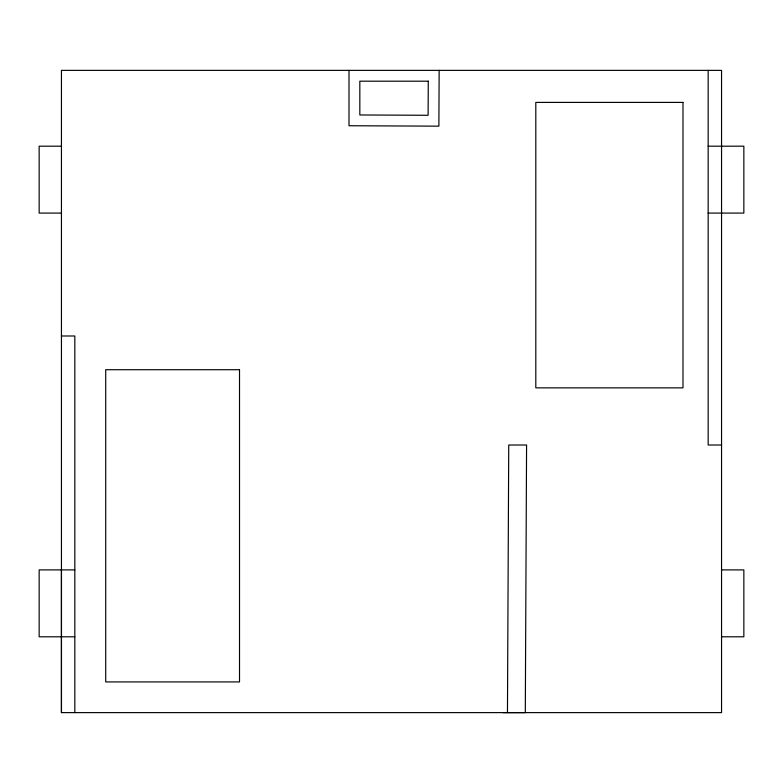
<?xml version="1.0" encoding="UTF-8"?>
<svg xmlns="http://www.w3.org/2000/svg" width="783" height="783" viewBox="0 0 783 783"><rect width="100%" height="100%" fill="white"/><g stroke="black" fill="none" stroke-linecap="round" stroke-linejoin="round"><path stroke-width="1.17" d="M61.446 712.618L61.446 70.362L721.554 70.362L721.554 712.618L61.446 712.618L61.446 569.897M439.146 70.362L438.881 126.161L349.003 125.74L349.003 70.362M507.462 712.638L508.735 445.028L526.577 445.008L525.305 712.618L502.999 712.618M61.446 146.186L39.15 146.186L39.15 213.084L61.446 213.084M708.165 146.186L743.85 146.186L743.85 213.084L708.165 213.084M61.446 335.995L74.825 335.995L74.825 712.618M721.544 445.008L708.165 445.008L708.165 70.362M74.825 569.897L39.15 569.897L39.15 636.794L74.825 636.794M721.554 569.897L743.85 569.897L743.85 636.794L721.554 636.794M428.272 81.187L428.105 115.287L359.828 114.964L359.828 81.187L428.272 81.187M682.991 102.407L535.807 102.407L535.807 387.859L682.991 387.859L682.991 102.407M239.52 369.713L105.715 369.713L105.715 681.924L239.52 681.924L239.52 369.713"/></g></svg>
